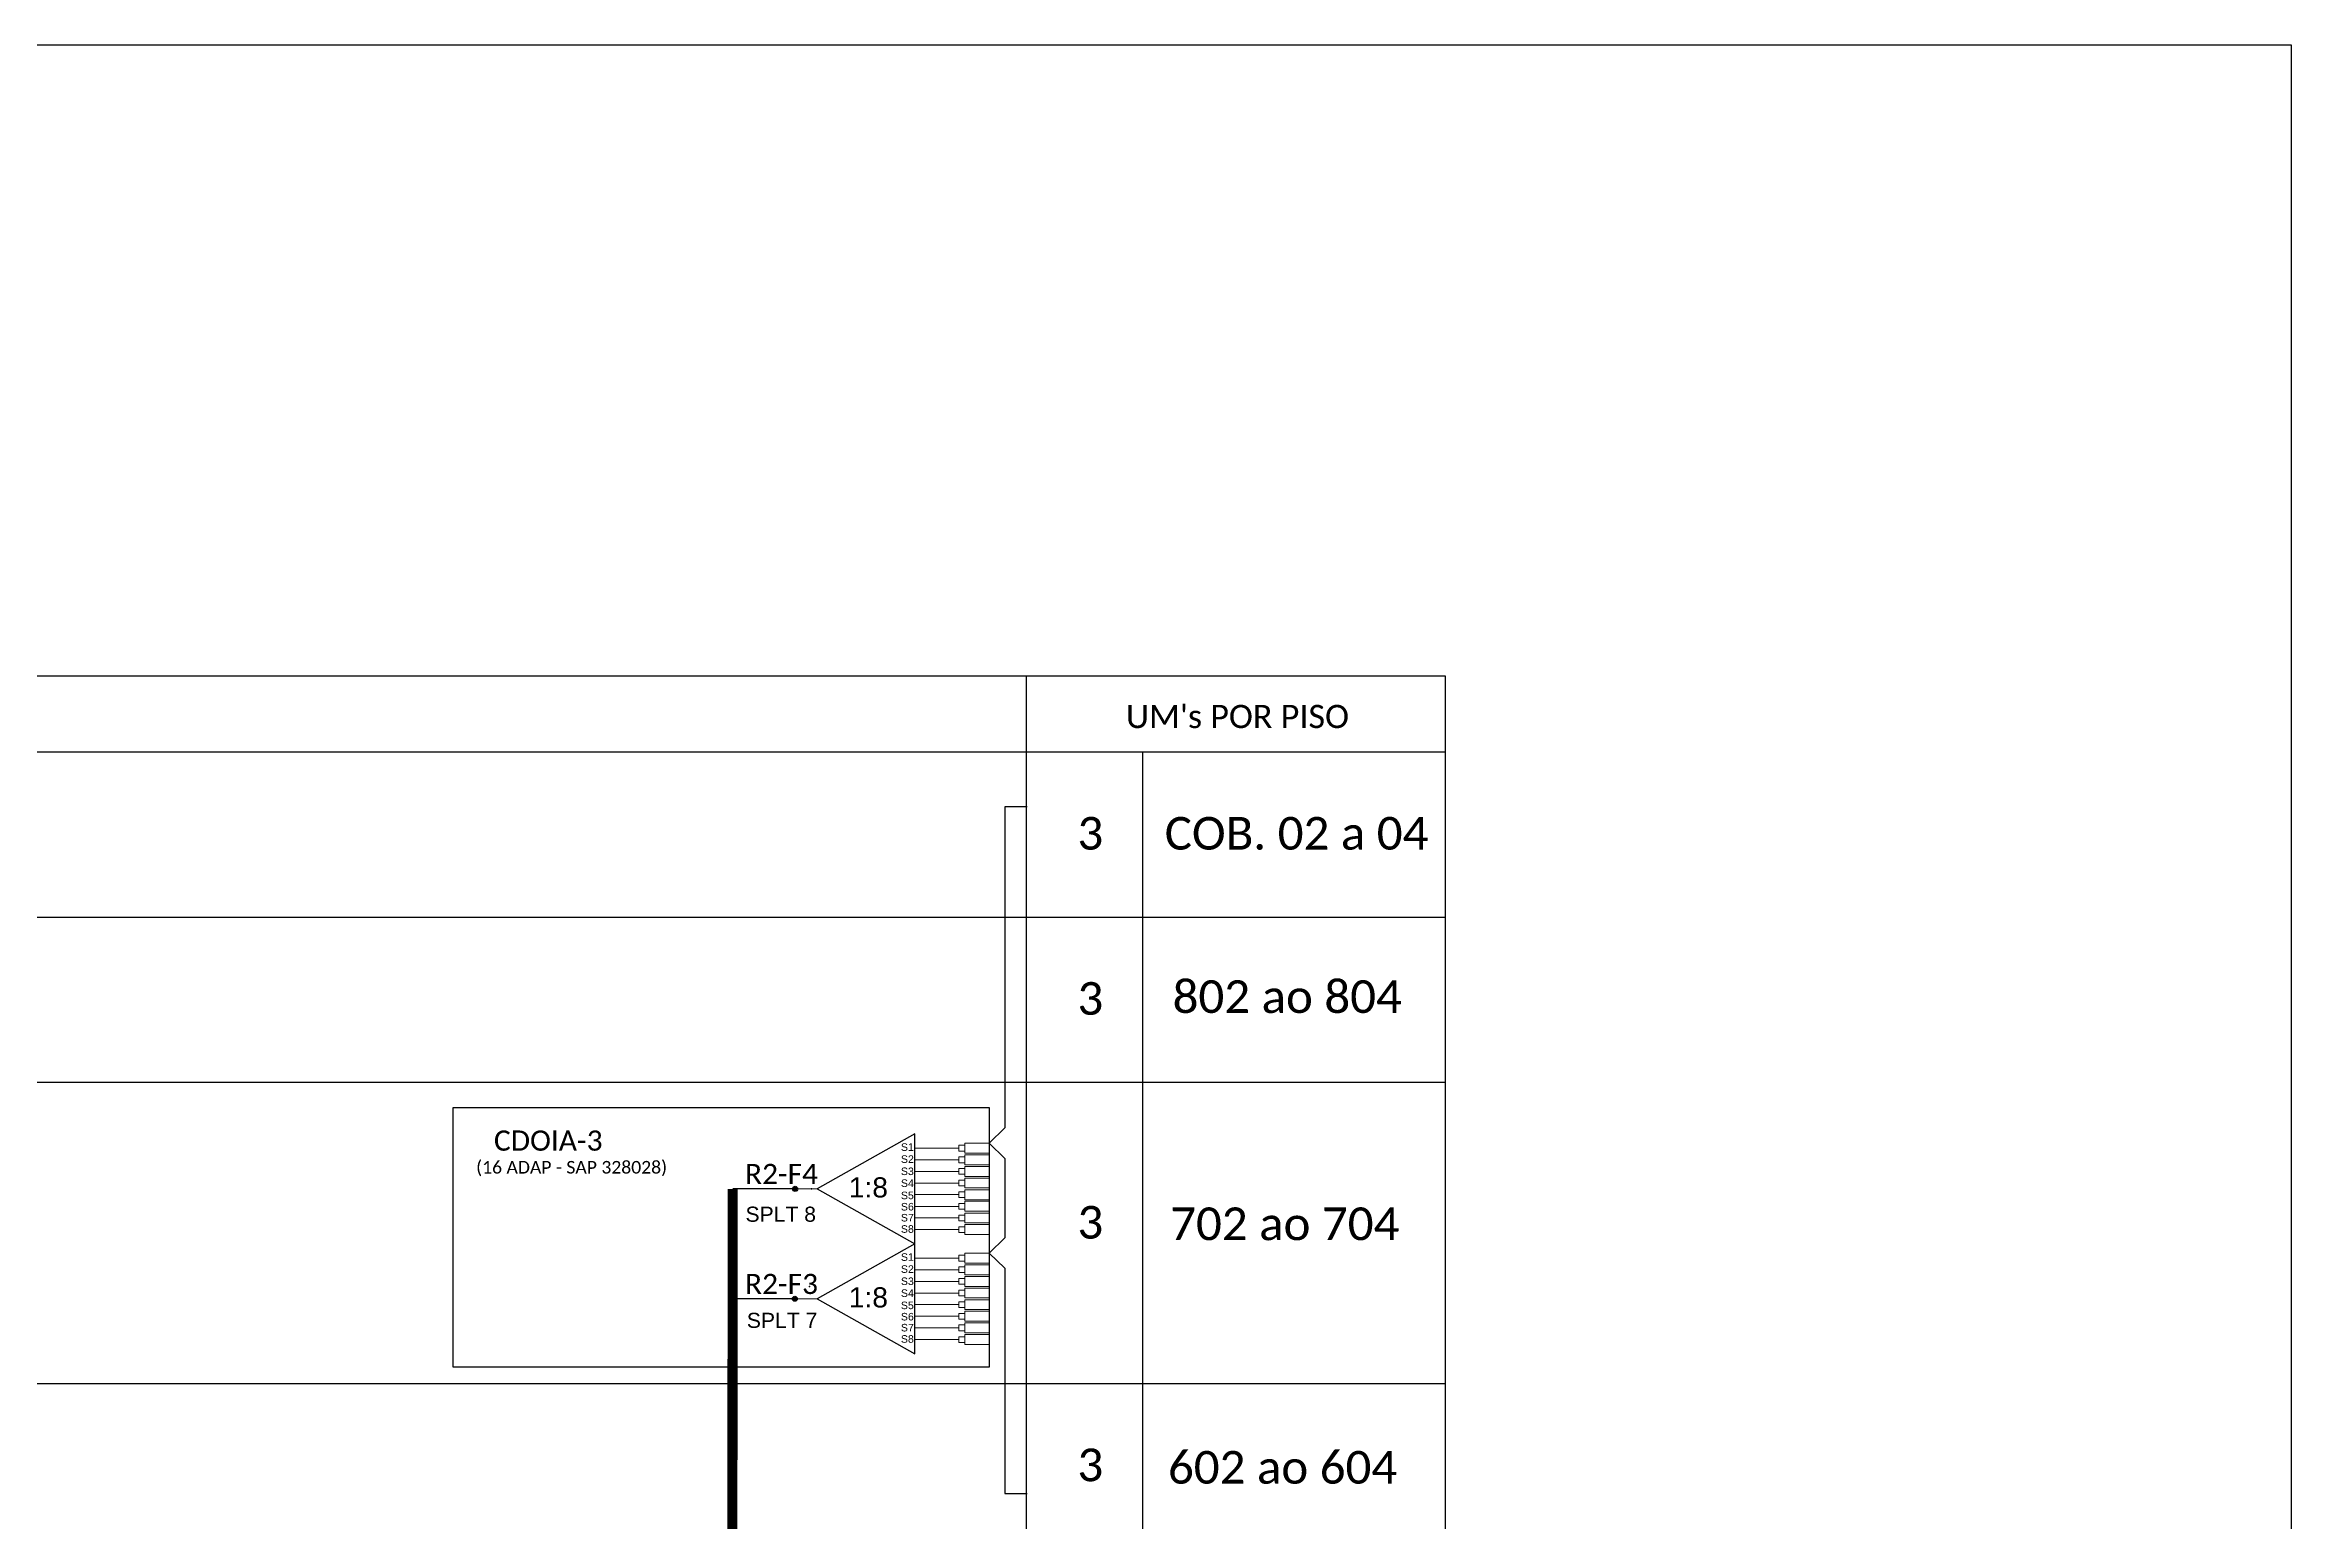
# Model space of a CAD drawing. Extents: x 0 to 841, y 0 to 594.
# Drawn here: x 618.3 to 841, y 447.7 to 594 of the extents above; entities that cross this region are included whole.
import ezdxf
from ezdxf.enums import TextEntityAlignment as Align

# ---------------------------------------------------------------- set-up
doc = ezdxf.new("R2010")
doc.units = 0
doc.styles.add('ARIAL', font='arial.ttf')
doc.styles.add('WMF-Calibri0', font='calibri.ttf')

# ---------------------------------------------------------------- blocks, each defined once
blk = doc.blocks.new('SPLT_1-8_SC-APC')
at = {"color": 1}
blk.add_lwpolyline([(-7.37, -2.1), (-17.04, -7.55), (-7.37, -13), (-7.37, -2.1)], dxfattribs=at)
at = {"color": 3, "lineweight": 0}
for points in [[(-2.99, -3.51), (-7.37, -3.51)], [(-2.41, -3.02), (-2.41, -4)], [(-2.41, -3.02), (0, -3.02)], [(-2.41, -4), (0, -4)], [(-2.41, -4.17), (-2.41, -5.16)], [(-2.41, -4.17), (0, -4.17)], [(-7.37, -4.66), (-2.99, -4.66)], [(-7.37, -5.82), (-2.99, -5.82)], [(-2.41, -5.16), (0, -5.16)], [(-2.41, -5.32), (-2.41, -6.31)], [(-2.41, -5.32), (0, -5.32)], [(-2.41, -6.31), (0, -6.31)], [(-2.41, -6.48), (-2.41, -7.46)], [(-2.41, -6.48), (0, -6.48)], [(-7.37, -6.97), (-2.99, -6.97)], [(-7.37, -8.12), (-2.99, -8.12)], [(-2.41, -7.46), (0, -7.46)], [(-2.41, -7.63), (-2.41, -8.62)], [(-2.41, -7.63), (0, -7.63)], [(-2.41, -8.62), (0, -8.62)], [(-2.41, -8.78), (-2.41, -9.77)], [(-2.41, -8.78), (0, -8.78)], [(-7.37, -9.28), (-2.99, -9.28)], [(-7.37, -10.43), (-2.99, -10.43)], [(-2.41, -9.77), (0, -9.77)], [(-2.41, -9.94), (-2.41, -10.92)], [(-2.41, -9.94), (0, -9.94)], [(-2.41, -10.92), (0, -10.92)], [(-2.41, -11.09), (-2.41, -12.08)], [(-2.41, -11.09), (0, -11.09)], [(-7.37, -11.58), (-2.99, -11.58)], [(-2.41, -12.08), (0, -12.08)]]:
    blk.add_lwpolyline(points, dxfattribs=at)
for points in [[(-2.99, -3.22), (-2.41, -3.22), (-2.41, -3.8), (-2.99, -3.8)], [(-2.99, -4.38), (-2.41, -4.38), (-2.41, -4.95), (-2.99, -4.95)], [(-2.99, -5.53), (-2.41, -5.53), (-2.41, -6.1), (-2.99, -6.1)], [(-2.99, -6.68), (-2.41, -6.68), (-2.41, -7.26), (-2.99, -7.26)], [(-2.99, -7.84), (-2.41, -7.84), (-2.41, -8.41), (-2.99, -8.41)], [(-2.99, -8.99), (-2.41, -8.99), (-2.41, -9.56), (-2.99, -9.56)], [(-2.99, -10.14), (-2.41, -10.14), (-2.41, -10.72), (-2.99, -10.72)], [(-2.99, -11.3), (-2.41, -11.3), (-2.41, -11.87), (-2.99, -11.87)]]:
    blk.add_lwpolyline(points, close=True, dxfattribs=at)
at = {"color": 1, "lineweight": 0}
blk.add_lwpolyline([(-17.04, -7.55), (-19.26, -7.55)], dxfattribs=at)
at = {"color": 1, "style": 'ARIAL'}
for s, height, p in [('S1', 0.75, (-8.74, -3.78)), ('S2', 0.75, (-8.74, -4.97)), ('1:8', 2, (-13.91, -8.4)), ('S3', 0.75, (-8.74, -6.18)), ('S4', 0.75, (-8.74, -7.36)), ('S5', 0.75, (-8.74, -8.57)), ('S6', 0.75, (-8.74, -9.69)), ('S7', 0.75, (-8.74, -10.78)), ('S8', 0.75, (-8.74, -11.9))]:
    blk.add_text(s, height=height, dxfattribs=at).set_placement(p)
blk = doc.blocks.new('SPLITTER FUTURO')
blk.add_point((0, 0))
at = {"style": 'ARIAL', "text_generation_flag": 6, "flags": 4}
for tag, p, height in [('SPLT', (-6.22, -4.1), 1.5), ('INSTAL.', (-6.25, -6.09), 1.25)]:
    blk.add_attdef(tag, p, '', height=height, rotation=180, dxfattribs=at)
blk = doc.blocks.new('SPLITTER_')
blk.add_point((0, 0))
at = {"style": 'ARIAL', "flags": 4}
blk.add_attdef('SPLT', (0, -3.26), '', height=1.5, dxfattribs=at)

msp = doc.modelspace()

# ---------------------------------------------------------------- hatches: boundary and pattern name
h = msp.add_hatch(color=3)
h.dxf.hatch_style = 1
edge = h.paths.add_edge_path()
edge.add_arc((692.68, 480.6), 0.256, 0, 360)
h = msp.add_hatch(color=3)
h.dxf.hatch_style = 1
edge = h.paths.add_edge_path()
edge.add_arc((692.65, 469.71), 0.242, 0, 360)

# ---------------------------------------------------------------- linework, layer by layer
at = {"color": 6}
msp.add_line((692.65, 469.71), (686.38, 469.71), dxfattribs=at)
msp.add_lwpolyline([(0, 594), (841, 594), (841, 0), (0, 0)], close=True)
at = {"color": 0}
msp.add_lwpolyline([(757.17, 531.44), (428.83, 531.44)], dxfattribs=at)
for points in [[(428.83, 531.44), (428.83, 304.74), (757.17, 304.74), (757.17, 531.44)], [(715.58, 531.44), (715.58, 304.74)], [(428.83, 523.92), (757.17, 523.92)], [(727.15, 304.74), (727.15, 523.92)], [(428.83, 507.55), (757.17, 507.55)], [(428.83, 491.18), (757.17, 491.18)], [(428.83, 461.31), (757.17, 461.31)]]:
    msp.add_lwpolyline(points)
at = {"color": 3}
msp.add_lwpolyline([(715.69, 518.46), (713.48, 518.46), (713.47, 486.64), (711.91, 485.13), (713.47, 483.62), (713.47, 475.74), (711.91, 474.23), (713.47, 472.73), (713.47, 450.41), (715.69, 450.41)], dxfattribs=at)
at = {"color": 1}
msp.add_lwpolyline([(658.78, 488.67), (711.91, 488.67), (711.91, 462.93), (658.78, 462.93)], close=True, dxfattribs=at)
at = {"color": 6, "const_width": 1}
msp.add_lwpolyline([(686.49, 480.6), (686.38, 351.15), (592.16, 351.15)], dxfattribs=at)
at = {"color": 6}
msp.add_lwpolyline([(692.65, 480.6), (686.49, 480.6)], dxfattribs=at)
at = {"color": 3}
for centre, radius in [((692.68, 480.6), 0.256), ((692.65, 469.71), 0.242)]:
    msp.add_circle(centre, radius, dxfattribs=at)

# ---------------------------------------------------------------- block references
for p in [(711.91, 488.15), (711.91, 477.25)]:
    msp.add_blockref('SPLT_1-8_SC-APC', p, dxfattribs=at)
ref = msp.add_blockref('SPLITTER_', (694.29, 480.6), dxfattribs=dict(xscale=-1))
ref.add_attrib('SPLT', 'SPLT 8', (687.76, 477.34), dxfattribs={"height": 1.5, "style": 'ARIAL'})
ref = msp.add_blockref('SPLITTER FUTURO', (694.11, 470.92))
ref.add_attrib('SPLT', 'SPLT 7', (687.89, 466.82), dxfattribs={"height": 1.5, "rotation": 180, "style": 'ARIAL', "text_generation_flag": 6})

# ---------------------------------------------------------------- texts
at = {"color": 0, "style": 'WMF-Calibri0'}
msp.add_text("UM's POR PISO", height=2.3, dxfattribs=at).set_placement((725.47, 526.28))
at = {"color": 7, "style": 'WMF-Calibri0'}
for s, p in [('COB. 02 a 04', (729.33, 514.23)), ('802 ao 804', (730.11, 498.04)), ('702 ao 704', (729.87, 475.52)), ('602 ao 604', (729.65, 451.38))]:
    msp.add_text(s, height=3.24, dxfattribs=at).set_placement(p)
at = {"color": 1, "style": 'WMF-Calibri0'}
msp.add_text('CDOIA-3', height=2, dxfattribs=at).set_placement((662.82, 484.39))
msp.add_text('(16 ADAP - SAP 328028)', height=1.25, dxfattribs=at).set_placement((670.52, 482.12), align=Align.CENTER)
at = {"color": 6, "style": 'WMF-Calibri0'}
for s, p in [('R2-F4', (687.71, 481.08)), ('R2-F3', (687.71, 470.18))]:
    msp.add_text(s, height=2, dxfattribs=at).set_placement(p)
at = {"color": 7, "style": 'WMF-Calibri0', "flags": 4}
for p in [(721.95, 515.85), (721.95, 499.48), (721.95, 477.29), (721.95, 453.24)]:
    msp.add_attdef('3', text='XX', height=3.24, dxfattribs=at).set_placement(p, align=Align.MIDDLE_CENTER)

doc.saveas('drawing.dxf')
